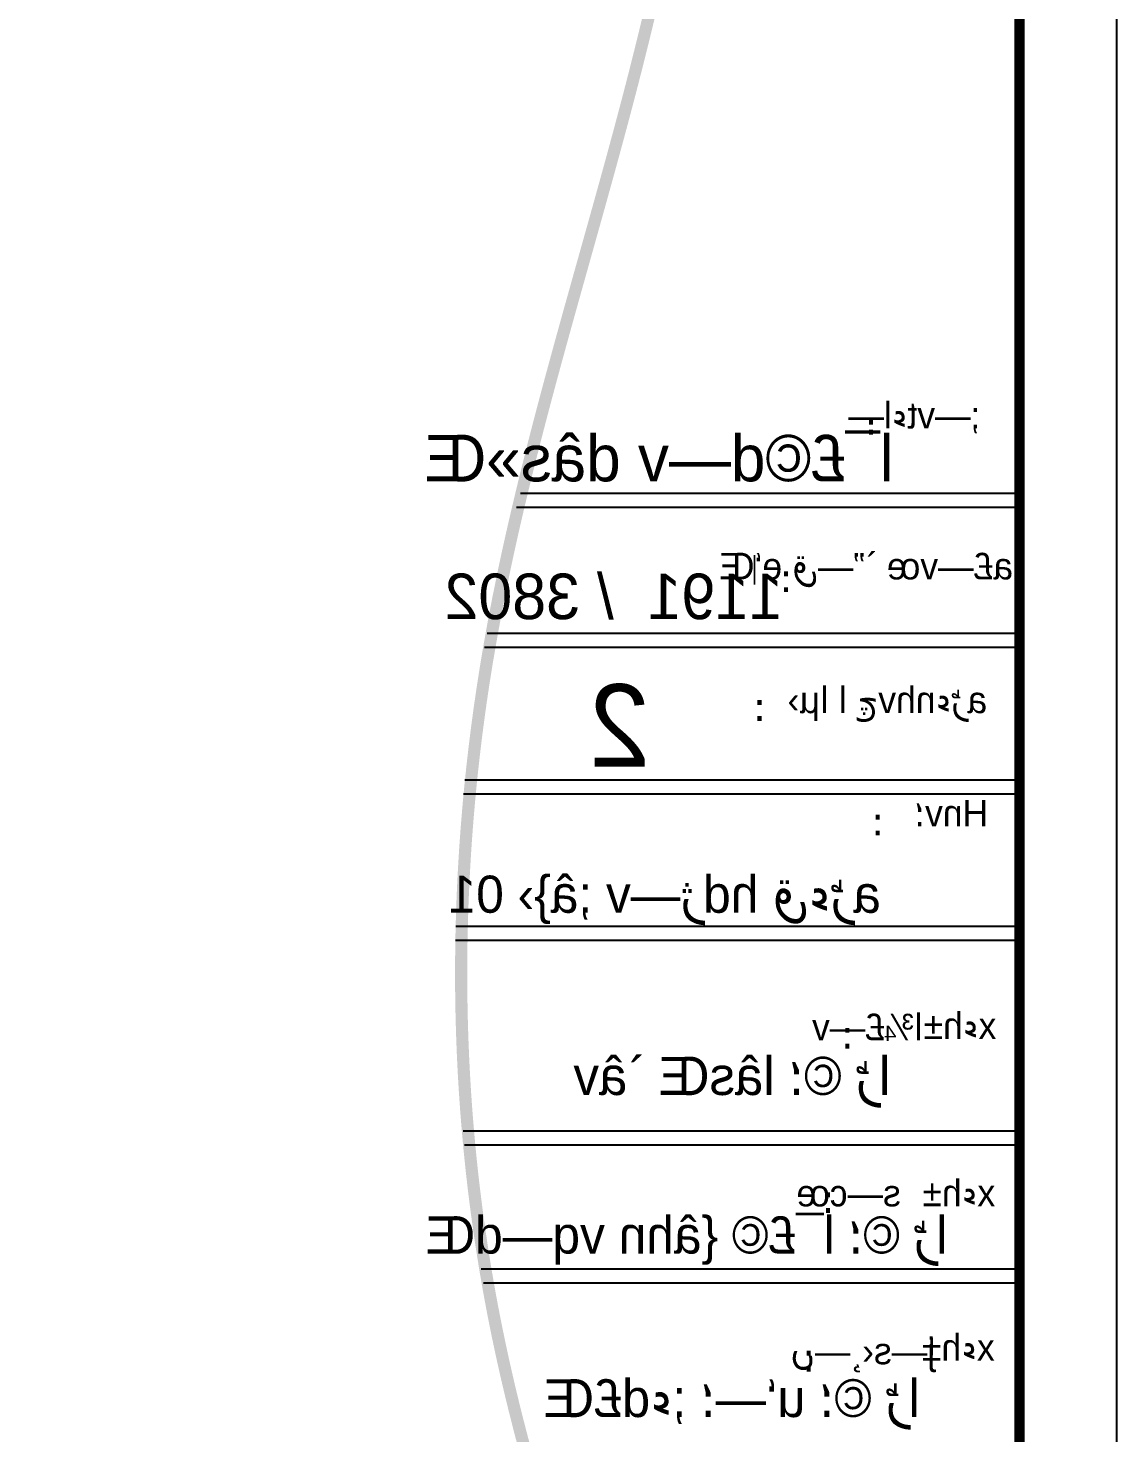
# Model space of a CAD drawing. Header units: inches. Extents: x 37.8 to 126.9, y 5.9 to 51.9.
# Drawn here: x 59.92 to 67.46, y 19.72 to 29.45 of the extents above; entities that cross this region are included whole.
import ezdxf

# ---------------------------------------------------------------- set-up
doc = ezdxf.new("R2010")
doc.units = ezdxf.units.IN
doc.header["$MEASUREMENT"] = 0
doc.layers.add('KADR', color=69, linetype='Continuous')
doc.styles.add('FARSI', font='trafic.shx', dxfattribs={"height": 1})
doc.styles.add('farsii', font='trafic-s.shx', dxfattribs={"height": 0.2})

# ---------------------------------------------------------------- blocks, each defined once
blk = doc.blocks.new('k5')
at = {"layer": 'KADR'}
h = blk.add_hatch(color=69, dxfattribs=at)
h.set_gradient(color1=(76, 0, 0), one_color=1, tint=1)
edge = h.paths.add_edge_path()
edge.add_line((280.7213, 29.5685), (280.6391, 29.5496))
edge.add_spline(control_points=[(280.6391, 29.5496), (280.9753, 28.0842), (281.8368, 24.3296), (279.569, 19.2992), (279.5382, 13.5805), (280.8379, 10.5205), (281.5504, 8.8428)], knot_values=[0, 0, 0, 0, 7.854823, 20.126018, 28.053414, 37.674351, 37.674351, 37.674351, 37.674351], degree=3, periodic=0)
edge.add_line((281.5504, 8.8428), (281.6281, 8.8758))
edge.add_spline(control_points=[(281.6281, 8.8758), (280.9307, 10.5177), (280.2363, 12.1543), (279.7418, 14.7749), (279.6759, 15.7048), (279.7269, 17.1013), (279.7689, 17.567), (279.9017, 18.4926), (279.9941, 18.9519), (280.2517, 20.0372), (280.4299, 20.6613), (280.8154, 22.0366), (281.0214, 22.7875), (281.2359, 23.9204), (281.2917, 24.2991), (281.357, 25.0601), (281.3645, 25.4428), (281.3261, 26.3432), (281.2634, 26.8619), (281.0964, 27.867), (280.995, 28.3535), (280.8328, 29.0827), (280.777, 29.3257), (280.7213, 29.5685)], knot_values=[0, 0, 0, 0, 9.416072, 9.416072, 14.379985, 14.379985, 16.861941, 16.861941, 19.343898, 19.343898, 22.753983, 22.753983, 26.872094, 26.872094, 28.931149, 28.931149, 30.990204, 30.990204, 33.769846, 33.769846, 36.37285, 36.37285, 37.674351, 37.674351, 37.674351, 37.674351], degree=3, periodic=0)
at = {"linetype": 'Continuous', "lineweight": 50, "const_width": 0.0725}
blk.add_lwpolyline([(255.1096, 44.3213), (255.1096, 4.0172), (283.5254, 4.0172), (283.5254, 44.3213)], close=True, dxfattribs=at)
at = {"layer": 'KADR', "color": 69}
for p, q in [((283.5254, 19.4838), (280.0693, 19.4838)), ((283.5254, 19.3868), (280.0431, 19.3868)), ((283.5254, 18.5138), (279.8384, 18.5138)), ((283.5254, 18.4168), (279.8197, 18.4168)), ((283.5549, 17.4982), (279.685, 17.4982)), ((283.5254, 17.402), (279.6753, 17.402)), ((283.5254, 16.4842), (279.6214, 16.4842)), ((283.5254, 16.3872), (279.6197, 16.3872)), ((283.5254, 15.0684), (279.6724, 15.0684)), ((283.5254, 14.9714), (279.6817, 14.9714)), ((283.5254, 14.1122), (279.797, 14.1122)), ((283.5254, 14.0152), (279.8137, 14.0152))]:
    blk.add_line(p, q, dxfattribs=at)
at = {"layer": 'KADR'}
blk.add_lwpolyline([(254.5005, 3.2011), (284.2005, 3.2011), (284.2005, 45.2054), (254.5005, 45.2054)], close=True, dxfattribs=at)
at = {"color": 250, "style": 'FARSI', "text_generation_flag": 2}
for s, height, p in [(';—vtءl—', 0.18375, (283.2551, 19.9336)), ('.', 0.2197, (282.538, 19.9601)), ('.', 0.2197, (282.538, 19.8913)), ('a£—vœ `”—ق e‘\u200cŒ', 0.18375, (283.4811, 18.8886)), ('.', 0.2197, (281.9491, 18.9098)), ('.', 0.2197, (281.9491, 18.8002)), ('aڑءnhvچ l\xa0اµ›', 0.18375, (283.3019, 17.9624)), ('.', 0.2197, (281.7661, 18.0182)), ('.', 0.2197, (281.7661, 17.9086)), ('Hnv؛', 0.18375, (283.3088, 17.178)), ('.', 0.2197, (282.5852, 17.2248)), ('.', 0.2197, (282.5852, 17.1153)), (' l¾£—v', 0.18375, (282.922, 15.6973)), ('xءh±', 0.18375, (283.3651, 15.7064)), ('.', 0.2197, (282.3734, 15.7488)), ('.', 0.2197, (282.3734, 15.6392)), ('s—cœ', 0.18375, (282.7039, 14.5467)), ('xءh±', 0.18375, (283.3573, 14.5483)), ('.', 0.2197, (282.2406, 14.6103)), ('.', 0.2197, (282.2406, 14.5007)), ('j—s‹¸—ں', 0.18375, (282.9412, 13.4535)), ('xءh±', 0.18375, (283.3539, 13.4789)), ('.', 0.2197, (282.1057, 13.5129)), ('.', 0.2197, (282.1057, 13.4033))]:
    blk.add_text(s, height=height, dxfattribs=at).set_placement(p)
at = {"style": 'farsii', "text_generation_flag": 2}
for s, height, p in [('l¯£©d—v dâs»Œ', 0.321165, (282.6543, 19.5676)), ('1191  / 3802', 0.315329, (281.8885, 18.6133)), ('2', 0.5717, (280.9694, 17.5909)), ('aڑءق hdژ—v ;â}› 01 ', 0.257222, (282.5655, 16.58)), ('lڑ\xa0©؛ lâsŒ `âv ', 0.264068, (282.6317, 15.3182)), ('lڑ\xa0©؛ l¯£© {âhn vq—dŒ', 0.257222, (283.0263, 14.2202)), ('lڑ\xa0©؛ u‘—؛ ;ءd£Œ', 0.261203, (282.8357, 13.0882))]:
    blk.add_text(s, height=height, dxfattribs=at).set_placement(p)

msp = doc.modelspace()

# ---------------------------------------------------------------- block references
msp.add_blockref('k5', (-216.73805, 6.74042))

doc.saveas('drawing.dxf')
